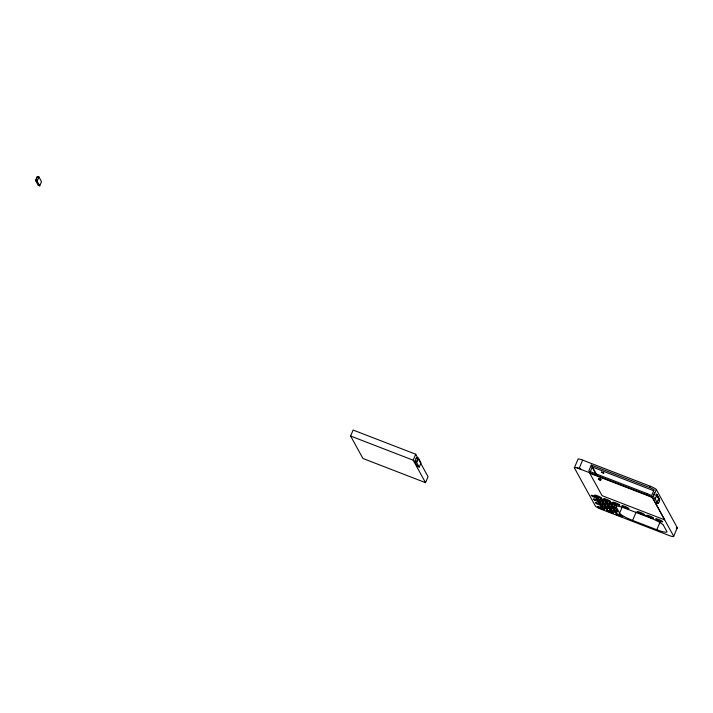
<?xml version="1.0" encoding="UTF-8"?>
<svg xmlns="http://www.w3.org/2000/svg" width="713" height="713" viewBox="0 0 713 713"><rect width="100%" height="100%" fill="white"/><g stroke="black" fill="none" stroke-linecap="round" stroke-linejoin="round"><path stroke-width="1.07" d="M656.798 503.289C658.705 504.857 661.004 498.868 658.554 498.761L656.539 495.098M38.957 176.967L37.326 176.432L35.65 180.603L38.199 185.264L39.785 185.817L41.488 181.61L38.939 176.949L37.138 181.173L39.705 185.843M417.319 466.391L419.289 467.06L420.964 462.889L418.433 458.254L416.552 457.514L414.788 461.748L417.337 466.409L417.871 465.669M418.433 458.254L416.606 462.452L419.155 467.113M659.65 499.18L657.038 494.581L655.22 499.011L657.787 503.69M656.958 503.021L658.562 498.788M350.609 436.026L353.131 430.046L415.715 454.226L428.05 476.685L425.527 482.665L362.944 458.486L350.609 436.026L413.184 460.206L425.527 482.665M413.184 460.206L415.715 454.226M574.384 467.844L577.985 459.306A5.864 0.918 22.9 0 1 582.655 460.108L650.274 486.239A5.864 0.918 22.9 0 1 656.343 489.581L677.305 527.736L673.705 536.274A5.864 0.918 22.9 0 1 669.035 535.472L601.415 509.34A5.864 0.918 22.9 0 1 595.346 505.998L574.384 467.844A5.864 0.918 22.9 0 1 579.054 468.646L646.673 494.777A5.864 0.918 22.9 0 1 652.734 498.12L673.705 536.274M579.054 468.646L582.655 460.108M651.584 495.687L654.115 489.706A5.864 0.918 22.9 0 0 649.695 487.621L591.273 465.054L588.751 471.035L647.163 493.61A5.864 0.918 22.9 0 1 651.584 495.687L652.395 497.166M590.106 472.068L592.298 467.104M615.64 507.184L615.185 508.253L614.285 506.604L614.954 505M617.592 510.749L617.146 511.809L616.237 510.16L616.692 509.1M622.396 506.542L619.588 513.182L616.166 506.952A12.674 1.979 22.9 0 1 626.157 508.627M663.393 525.205L666.815 531.435A12.674 1.979 22.9 0 1 656.825 529.759L632.627 520.401L636.237 511.872M646.673 494.777L647.163 493.61M649.695 487.621L650.274 486.239M653.322 495.339L654.579 492.344M652.734 498.12L656.343 489.581M656.816 529.75L660.024 522.166M38.734 184.524L38.244 185.273M36.88 177.207L38.368 177.787M35.98 179.346L37.459 179.917M35.668 180.665L37.156 181.236M592.36 467.024L653.91 490.811M656.174 494.234L657.128 494.599M655.523 495.125L656.477 495.499M654.623 497.255L655.577 497.629M576.977 467.603L581.059 469.181M654.276 498.708L655.238 499.082M658.206 500.214L659.302 500.633M657.306 502.344L658.402 502.772M637.244 512.255L640.265 513.422M644.294 514.982L649.338 516.934M626.166 508.636L650.354 517.986M416.018 458.361L417.836 459.065M415.118 460.491L416.936 461.195M414.806 461.81L416.624 462.514M656.548 494.162L659.632 499.777M591.273 465.054L596.719 474.965M592.209 467.086L596.318 474.573M677.305 527.736A5.864 0.918 22.9 0 1 676.227 528.03M632.636 520.419A12.674 1.979 22.9 0 1 619.642 513.208M650.345 517.968A12.674 1.979 22.9 0 1 663.34 525.178M617.146 511.809A3.815 0.597 22.9 0 1 613.474 509.742A3.815 0.597 22.9 0 1 616.237 510.16M615.185 508.253A3.815 0.597 22.9 0 1 611.513 506.185A3.815 0.597 22.9 0 1 614.285 506.604M598.35 479.323L600.783 480.339L598.385 479.288M598.76 478.361L601.193 479.377L598.768 478.343M601.371 472.166L603.804 473.191L601.407 472.14M652.324 497.398L589.749 473.218L602.084 495.669L664.668 519.848L652.324 497.398M598.76 507.718A3.815 0.597 22.9 0 0 604.428 509.635A3.815 0.597 22.9 0 0 599.66 506.979A3.815 0.597 22.9 0 0 598.76 507.718M607.877 511.239A3.815 0.597 22.9 0 0 613.554 513.164A3.815 0.597 22.9 0 0 608.786 510.508A3.815 0.597 22.9 0 0 607.877 511.239M617.003 514.768A3.815 0.597 22.9 0 0 622.672 516.684A3.815 0.597 22.9 0 0 617.913 514.037A3.815 0.597 22.9 0 0 617.003 514.768M610.988 510.74A3.815 0.597 22.9 0 0 616.656 512.656A3.815 0.597 22.9 0 0 611.888 510.009A3.815 0.597 22.9 0 0 610.988 510.74M601.861 507.21A3.815 0.597 22.9 0 0 607.529 509.135A3.815 0.597 22.9 0 0 602.77 506.48A3.815 0.597 22.9 0 0 601.861 507.21M596.523 503.645A3.815 0.597 22.9 0 0 602.191 505.562A3.815 0.597 22.9 0 0 597.423 502.915A3.815 0.597 22.9 0 0 596.523 503.645M605.64 507.175A3.815 0.597 22.9 0 0 611.317 509.091A3.815 0.597 22.9 0 0 606.549 506.435A3.815 0.597 22.9 0 0 605.64 507.175M608.955 507.05A3.815 0.597 22.9 0 0 614.633 508.966A3.815 0.597 22.9 0 0 609.865 506.319A3.815 0.597 22.9 0 0 608.955 507.05M599.838 503.53A3.815 0.597 22.9 0 0 605.506 505.446A3.815 0.597 22.9 0 0 600.738 502.79A3.815 0.597 22.9 0 0 599.838 503.53M594.562 500.089A3.815 0.597 22.9 0 0 600.239 502.005A3.815 0.597 22.9 0 0 595.471 499.35A3.815 0.597 22.9 0 0 594.562 500.089M603.688 503.61A3.815 0.597 22.9 0 0 609.357 505.526A3.815 0.597 22.9 0 0 604.597 502.879A3.815 0.597 22.9 0 0 603.688 503.61M607.004 503.494A3.815 0.597 22.9 0 0 612.672 505.41A3.815 0.597 22.9 0 0 607.904 502.754A3.815 0.597 22.9 0 0 607.004 503.494M597.877 499.965A3.815 0.597 22.9 0 0 603.546 501.881A3.815 0.597 22.9 0 0 598.786 499.234A3.815 0.597 22.9 0 0 597.877 499.965M592.539 496.4A3.815 0.597 22.9 0 0 598.207 498.316A3.815 0.597 22.9 0 0 593.439 495.66A3.815 0.597 22.9 0 0 592.539 496.4M601.656 499.92A3.815 0.597 22.9 0 0 607.333 501.845A3.815 0.597 22.9 0 0 602.565 499.189A3.815 0.597 22.9 0 0 601.656 499.92M610.783 503.449A3.815 0.597 22.9 0 0 616.451 505.365A3.815 0.597 22.9 0 0 611.692 502.718A3.815 0.597 22.9 0 0 610.783 503.449M604.972 499.804A3.815 0.597 22.9 0 0 610.649 501.72A3.815 0.597 22.9 0 0 605.881 499.064A3.815 0.597 22.9 0 0 604.972 499.804M595.854 496.275A3.815 0.597 22.9 0 0 601.522 498.191A3.815 0.597 22.9 0 0 596.754 495.544A3.815 0.597 22.9 0 0 595.854 496.275M614.098 503.325A3.815 0.597 22.9 0 0 619.766 505.241A3.815 0.597 22.9 0 0 615.007 502.594A3.815 0.597 22.9 0 0 614.098 503.325M623.224 506.854A3.815 0.597 22.9 0 0 628.893 508.77A3.815 0.597 22.9 0 0 624.125 506.114A3.815 0.597 22.9 0 0 623.224 506.854M647.912 516.39A3.815 0.597 22.9 0 0 653.58 518.306A3.815 0.597 22.9 0 0 648.812 515.659A3.815 0.597 22.9 0 0 647.912 516.39M638.786 512.87A3.815 0.597 22.9 0 0 644.454 514.786A3.815 0.597 22.9 0 0 639.695 512.13A3.815 0.597 22.9 0 0 638.786 512.87M657.029 519.92A3.815 0.597 22.9 0 0 662.707 521.836A3.815 0.597 22.9 0 0 657.939 519.18A3.815 0.597 22.9 0 0 657.029 519.92"/></g></svg>
